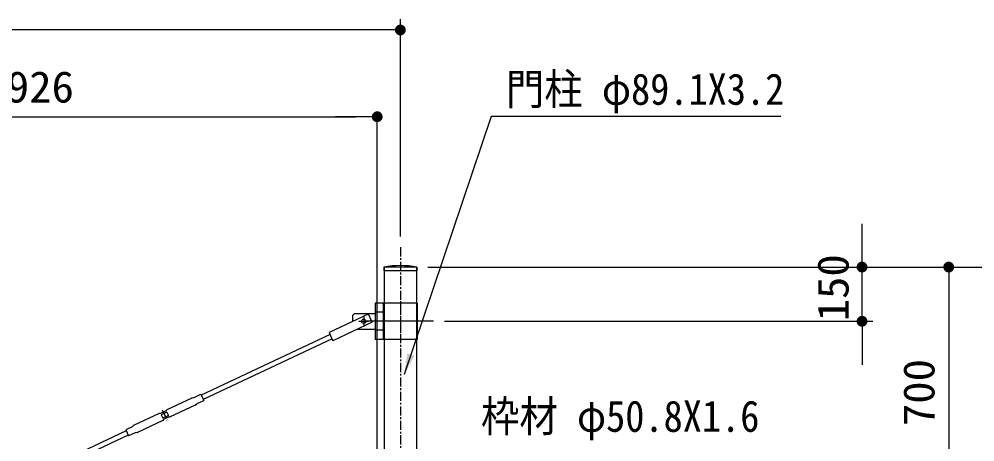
# Model space of a CAD drawing. Units: millimetres, scale not verified. Extents: x -5940 to 5940, y -4200 to 4200.
# Drawn here: x -1093 to 1553, y -593 to 576 of the extents above; entities that cross this region are included whole.
import ezdxf
from ezdxf.enums import TextEntityAlignment as Align

# ---------------------------------------------------------------- set-up
doc = ezdxf.new("R2010")
doc.units = ezdxf.units.MM
doc.header["$LTSCALE"] = 20
for name, pattern in [('USER1', [2, 1.25, -0.25, 0.25, -0.25]), ('USER3', [1.125, 0.75, -0.125, 0.125, -0.125]), ('USER4', [10, 6.25, -1.25, 1.25, -1.25])]:
    doc.linetypes.add(name, pattern=pattern)
for name, color, linetype, lineweight in [('0-0_5寸法', 1, 'Continuous', 25), ('0-1_SUNPOU', 1, 'Continuous', 25), ('0-3_6文字', 7, 'Continuous', 25), ('0-4_8部品', 7, 'Continuous', 25), ('0-5_1部材', 7, 'Continuous', 25), ('0-7_中心線', 1, 'USER1', 25)]:
    doc.layers.add(name, color=color, linetype=linetype, lineweight=lineweight)
doc.styles.add('ＭＳ ゴシック', font='')
doc.styles.get('ＭＳ ゴシック').set_extended_font_data('MS Gothic')

# ---------------------------------------------------------------- blocks, each defined once
blk = doc.blocks.new('M1')
at = {"layer": '0-1_SUNPOU'}
blk.add_line((-5, 0), (-38.576, 0), dxfattribs=at)
for points in [[(0, 0), (-5, 0), (-4.961, 0.627)], [(0, 0), (-4.961, -0.627), (-5, 0)], [(0, 0), (-4.961, 0.627), (-4.843, 1.243)], [(0, 0), (-4.843, -1.243), (-4.961, -0.627)], [(0, 0), (-4.843, 1.243), (-4.649, 1.841)], [(0, 0), (-4.649, -1.841), (-4.843, -1.243)], [(0, 0), (-4.649, 1.841), (-4.382, 2.409)], [(0, 0), (-4.382, -2.409), (-4.649, -1.841)], [(0, 0), (-4.382, 2.409), (-4.045, 2.939)], [(0, 0), (-4.045, -2.939), (-4.382, -2.409)], [(0, 0), (-4.045, 2.939), (-3.645, 3.423)], [(0, 0), (-3.645, -3.423), (-4.045, -2.939)], [(0, 0), (-3.645, 3.423), (-3.187, 3.853)], [(0, 0), (-3.187, -3.853), (-3.645, -3.423)], [(0, 0), (-3.187, 3.853), (-2.679, 4.222)], [(0, 0), (-2.679, -4.222), (-3.187, -3.853)], [(0, 0), (-2.679, 4.222), (-2.129, 4.524)], [(0, 0), (-2.129, -4.524), (-2.679, -4.222)], [(0, 0), (-2.129, 4.524), (-1.545, 4.755)], [(0, 0), (-1.545, -4.755), (-2.129, -4.524)], [(0, 0), (-1.545, 4.755), (-0.937, 4.911)], [(0, 0), (-0.937, -4.911), (-1.545, -4.755)], [(0, 0), (-0.937, 4.911), (-0.314, 4.99)], [(0, 0), (-0.314, -4.99), (-0.937, -4.911)], [(0, 0), (-0.314, 4.99), (0.314, 4.99)], [(0, 0), (0.314, -4.99), (-0.314, -4.99)], [(0, 0), (0.314, 4.99), (0.937, 4.911)], [(0, 0), (0.937, 4.911), (1.545, 4.755)], [(0, 0), (1.545, 4.755), (2.129, 4.524)], [(0, 0), (2.129, 4.524), (2.679, 4.222)], [(0, 0), (2.679, 4.222), (3.187, 3.853)], [(0, 0), (3.187, 3.853), (3.645, 3.423)], [(0, 0), (3.645, 3.423), (4.045, 2.939)], [(0, 0), (4.045, 2.939), (4.382, 2.409)], [(0, 0), (4.382, 2.409), (4.649, 1.841)], [(0, 0), (4.649, 1.841), (4.843, 1.243)], [(0, 0), (4.843, 1.243), (4.961, 0.627)], [(0, 0), (4.961, 0.627), (5, 0)], [(0, 0), (0.937, -4.911), (0.314, -4.99)], [(0, 0), (1.545, -4.755), (0.937, -4.911)], [(0, 0), (2.129, -4.524), (1.545, -4.755)], [(0, 0), (2.679, -4.222), (2.129, -4.524)], [(0, 0), (3.187, -3.853), (2.679, -4.222)], [(0, 0), (3.645, -3.423), (3.187, -3.853)], [(0, 0), (4.045, -2.939), (3.645, -3.423)], [(0, 0), (4.382, -2.409), (4.045, -2.939)], [(0, 0), (4.649, -1.841), (4.382, -2.409)], [(0, 0), (4.843, -1.243), (4.649, -1.841)], [(0, 0), (4.961, -0.627), (4.843, -1.243)], [(0, 0), (5, 0), (4.961, -0.627)]]:
    blk.add_solid(points, dxfattribs=at)

msp = doc.modelspace()

# ---------------------------------------------------------------- linework, layer by layer
at = {"layer": '0-0_5寸法'}
for p, q in [((-37.46, -24.73), (-37.46, 576.36)), ((-97.46, 546.36), (-3977.46, 546.36)), ((-1967.46, 306.36), (-161.46, 306.36)), ((-101.46, -842.43), (-101.46, 306.36)), ((1241.03, -49.38), (1241.03, 10.62)), ((38.29, -109.38), (1751.03, -109.38)), ((38.29, -109.38), (1511.03, -109.38)), ((38.29, -109.38), (1271.03, -109.38)), ((1241.03, -259.38), (1241.03, -109.38)), ((1481.03, -169.38), (1481.03, -749.38)), ((84.67, -259.38), (1271.03, -259.38)), ((1241.03, -319.38), (1241.03, -379.38))]:
    msp.add_line(p, q, dxfattribs=at)
at = {"layer": '0-3_6文字'}
msp.add_lwpolyline([(1016.53, 306.83), (214.22, 306.83), (-26.9, -406.28)], dxfattribs=at)
msp.add_solid([(-27.54, -408.18), (-18.19, -348), (1.55, -354.68)], dxfattribs=at)
at = {"layer": '0-4_8部品'}
for p, q in [((9.39, -209.38), (-106.95, -209.38)), ((-106.95, -209.38), (-106.95, -309.38)), ((-85.35, -209.38), (-85.35, -309.38)), ((-83.57, -209.38), (-83.57, -309.38)), ((9.39, -209.38), (9.39, -309.38)), ((-169.01, -242.38), (-164.01, -237.38)), ((-164.01, -237.38), (-106.95, -237.38)), ((-83.57, -234.38), (-106.95, -234.38)), ((-126.24, -239.54), (-234.79, -290.7)), ((-115.58, -262.15), (-224.13, -313.32)), ((-169.01, -260.04), (-169.01, -242.38)), ((-115.8, -261.7), (-126.03, -239.99)), ((-234.79, -290.7), (-224.13, -313.32)), ((-155.71, -281.38), (-106.95, -281.38)), ((-83.57, -284.38), (-106.95, -284.38)), ((-232.23, -296.13), (-588.62, -464.12)), ((-226.69, -307.89), (-583.08, -475.88)), ((9.39, -309.38), (-106.95, -309.38)), ((-614.98, -471.57), (-684.16, -504.18)), ((-613.77, -471.18), (-608.99, -470.28)), ((-605.59, -491.46), (-674.78, -524.08)), ((-604.69, -490.92), (-600.79, -487.67)), ((-599.89, -487.12), (-581.8, -478.59)), ((-704.97, -513.99), (-774.17, -546.6)), ((-701.61, -514.06), (-704.97, -513.99)), ((-701.61, -514.06), (-701.4, -514.52)), ((-684.53, -510.43), (-699.91, -517.68)), ((-699.91, -517.68), (-695.22, -527.63)), ((-679.84, -520.38), (-695.22, -527.63)), ((-678.35, -523.55), (-693.73, -530.8)), ((-686.24, -506.82), (-684.16, -504.18)), ((-684.53, -510.43), (-679.84, -520.38)), ((-779.86, -550.95), (-797.95, -559.47)), ((-775.07, -547.15), (-778.96, -550.4)), ((-695.59, -533.89), (-765.35, -566.77)), ((-693.51, -531.25), (-695.59, -533.89)), ((-693.73, -530.8), (-693.51, -531.25)), ((-796.67, -562.19), (-1107.75, -708.79)), ((-791.13, -573.95), (-1102.21, -720.55)), ((-797.95, -559.47), (-789.85, -576.66)), ((-771.76, -568.13), (-789.85, -576.66)), ((-765.78, -566.85), (-770.76, -567.79))]:
    msp.add_line(p, q, dxfattribs=at)
at = {"layer": '0-4_8部品', "color": 1, "linetype": 'USER3'}
msp.add_line((-37.46, -203.99), (-37.46, -314.63), dxfattribs=at)
at = {"layer": '0-4_8部品', "color": 4, "linetype": 'USER4'}
for p, q in [((-152.24, -259.38), (-126.11, -259.38)), ((-139.01, -245.78), (-139.01, -272.97))]:
    msp.add_line(p, q, dxfattribs=at)
at = {"layer": '0-4_8部品', "color": 1}
msp.add_line((54.67, -259.38), (-129.28, -259.38), dxfattribs=at)
at = {"layer": '0-4_8部品', "color": 1, "linetype": 'USER1'}
msp.add_line((-696.64, -504.69), (-683.19, -533.21), dxfattribs=at)
at = {"layer": '0-4_8部品'}
for points in [[(-607.99, -469.93), (-589.9, -461.41), (-581.8, -478.59)], [(-686.24, -506.82), (-686.02, -507.27), (-701.4, -514.52)], [(-678.35, -523.55), (-678.14, -524), (-674.78, -524.08)]]:
    msp.add_lwpolyline(points, dxfattribs=at)
msp.add_circle((-139.01, -259.38), 6, dxfattribs=at)
for centre, start, end in [((-612.85, -476.09), 100.63284, 115.23769), ((-610.13, -465.41), 283.14293, 295.23769), ((-607.72, -486.94), 295.23769, 307.33245), ((-597.76, -491.64), 115.23769, 127.33245), ((-781.99, -546.42), 295.23769, 307.33245), ((-772.03, -551.13), 115.23769, 127.33245), ((-769.63, -572.65), 103.14293, 115.23769), ((-766.92, -561.98), 283.14293, 295.23769)]:
    msp.add_arc(centre, 5, start, end, dxfattribs=at)
at = {"layer": '0-5_1部材'}
for p, q in [((8.29, -109.38), (-83.21, -109.38)), ((-83.21, -109.38), (-83.21, -119.38)), ((8.29, -119.38), (-83.21, -119.38)), ((-82.01, -109.38), (-82.01, -794.38)), ((7.09, -109.38), (7.09, -794.38)), ((8.29, -109.38), (8.29, -119.38))]:
    msp.add_line(p, q, dxfattribs=at)
msp.add_arc((-37.46, -369.01), 263.63, 80.00648, 99.99352, dxfattribs=at)
at = {"layer": '0-7_中心線'}
msp.add_line((-37.46, -54.73), (-37.46, -2415.36), dxfattribs=at)

# ---------------------------------------------------------------- block references
at = {"layer": '0-0_5寸法', "xscale": 3, "yscale": 3}
for p in [(-37.46, 546.36), (-101.46, 306.36)]:
    msp.add_blockref('M1', p, dxfattribs=at)
for p, rotation in [((1241.03, -109.38), 270), ((1481.03, -109.38), 90), ((1241.03, -259.38), 90)]:
    msp.add_blockref('M1', p, dxfattribs=dict(at, rotation=rotation))

# ---------------------------------------------------------------- texts
at = {"layer": '0-0_5寸法', "color": 7, "style": 'ＭＳ ゴシック', "width": 1.05}
msp.add_text('1926', height=86.66, dxfattribs=at).set_placement((-1188.96, 319.7), align=Align.BOTTOM_LEFT)
for s, p in [('150', (1229.9, -259.63)), ('700', (1467.68, -549.38))]:
    msp.add_text(s, height=86.66, rotation=90, dxfattribs=at).set_placement(p, align=Align.BOTTOM_LEFT)
at = {"layer": '0-3_6文字', "style": 'ＭＳ ゴシック', "width": 0.9}
for s, p in [('門柱 φ89.1X3.2', (254.88, 313.46)), ('枠材 φ50.8X1.6', (185.88, -591.11))]:
    msp.add_text(s, height=86.66, dxfattribs=at).set_placement(p, align=Align.BOTTOM_LEFT)

doc.saveas('drawing.dxf')
